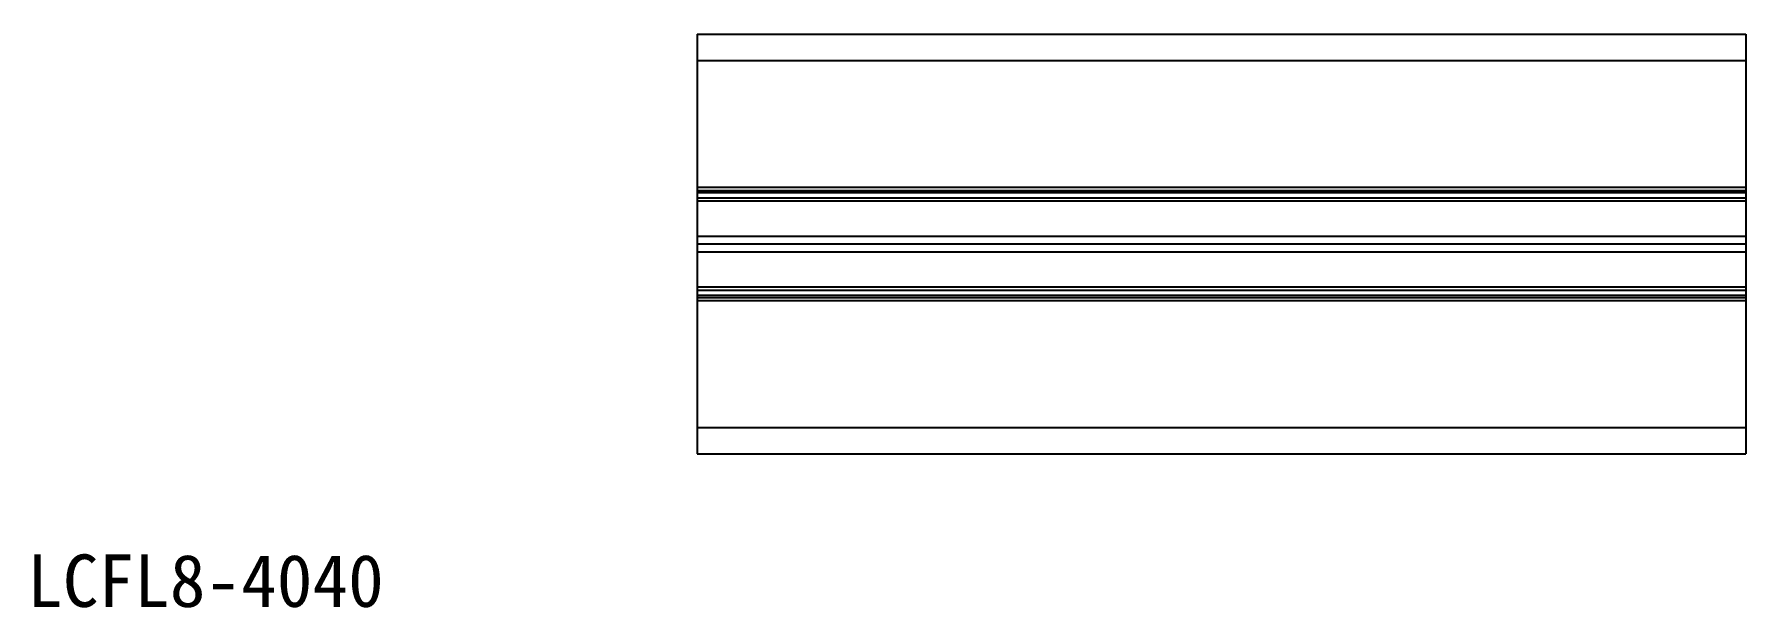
# Model space of a CAD drawing. Header units: millimetres. Extents: x 2 to 165, y -15 to 40.
import ezdxf

# ---------------------------------------------------------------- set-up
doc = ezdxf.new("R2010")
doc.units = ezdxf.units.MM
doc.styles.add('楷体', font='SimSun.ttf')

msp = doc.modelspace()

# ---------------------------------------------------------------- linework, layer by layer
for p, q in [((65.49, 39.94), (165.49, 39.94)), ((65.49, 39.94), (65.49, -0.06)), ((165.49, 39.94), (165.49, -0.06)), ((65.49, 37.44), (165.49, 37.44)), ((65.49, 25.34), (165.49, 25.34)), ((65.49, 25.04), (165.49, 25.04)), ((65.49, 24.84), (165.49, 24.84)), ((65.49, 24.34), (165.49, 24.34)), ((65.49, 24.04), (165.49, 24.04)), ((65.49, 20.69), (165.49, 20.69)), ((65.49, 19.94), (165.49, 19.94)), ((65.49, 19.19), (165.49, 19.19)), ((65.49, 15.84), (165.49, 15.84)), ((65.49, 15.54), (165.49, 15.54)), ((65.49, 15.04), (165.49, 15.04)), ((65.49, 14.84), (165.49, 14.84)), ((65.49, 14.54), (165.49, 14.54)), ((65.49, 2.44), (165.49, 2.44)), ((65.49, -0.06), (165.49, -0.06))]:
    msp.add_line(p, q)

# ---------------------------------------------------------------- texts
at = {"color": 0, "lineweight": 0, "insert": (1.58, -9.67), "char_height": 5, "width": 69.1022, "attachment_point": 1, "rotation": 360, "style": '楷体'}
msp.add_mtext('{\\fSimSun|b0|i0|c134|p2;\\C256;LCFL8-4040}', dxfattribs=at)

doc.saveas('drawing.dxf')
